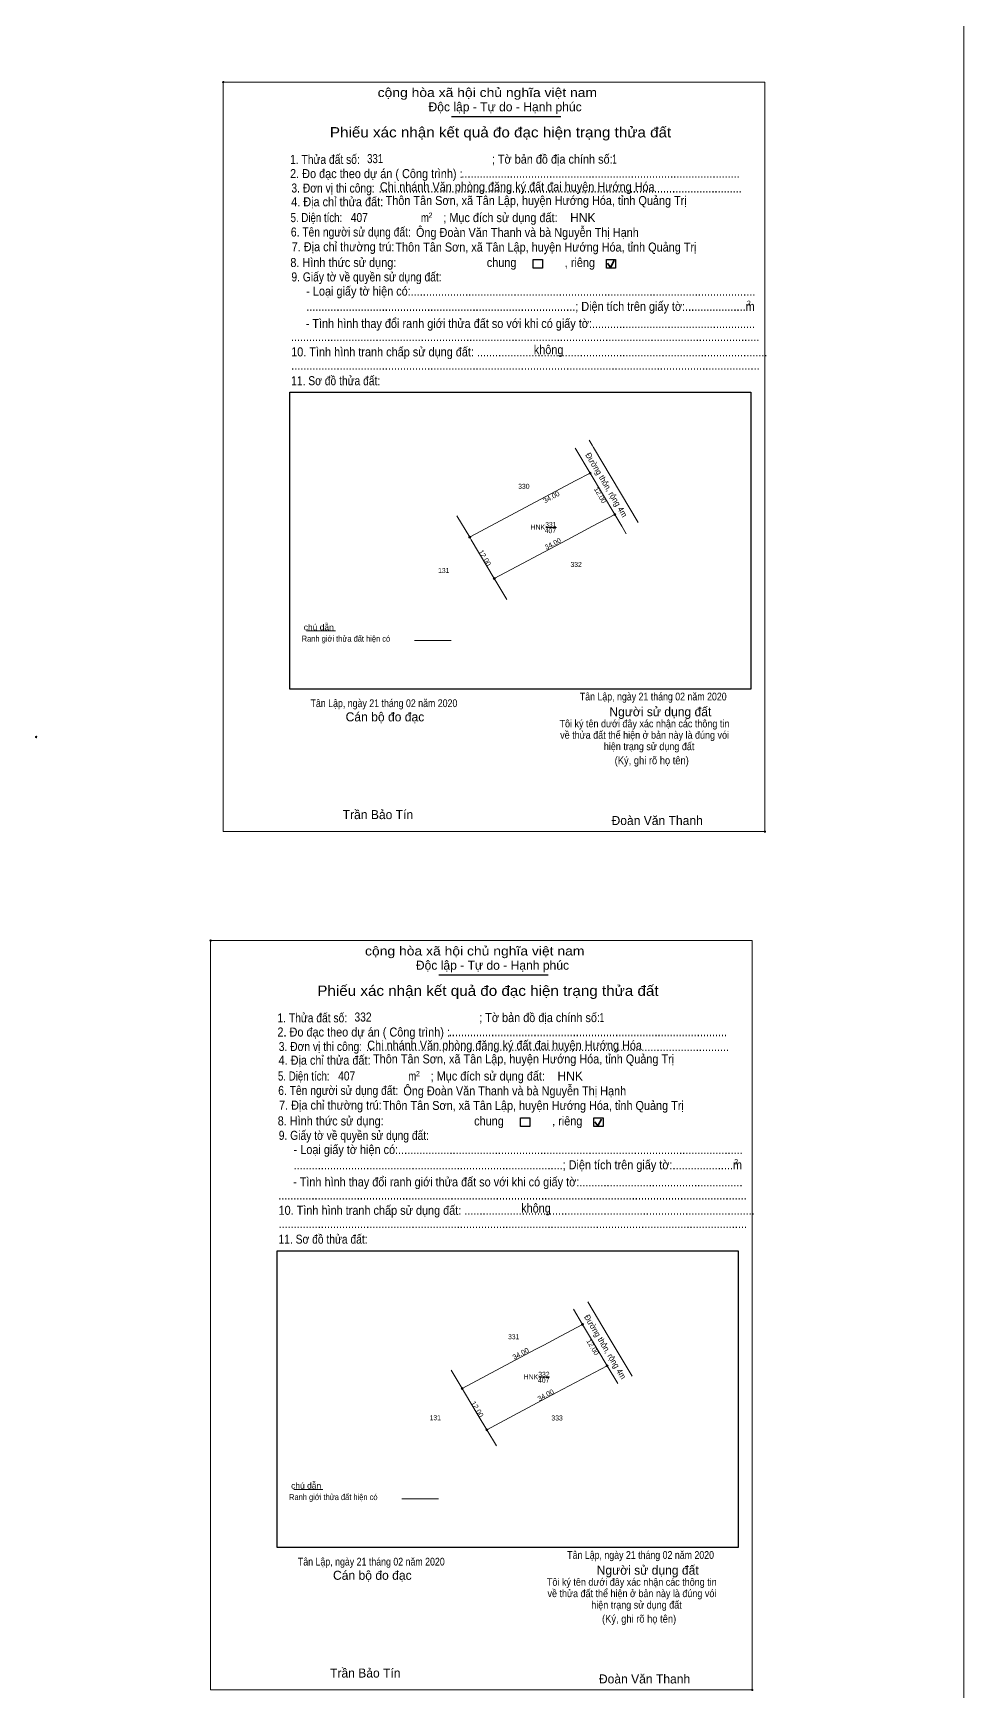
# Model space of a CAD drawing. Header units: metres. Extents: x 546991 to 548960, y 1836850 to 1838398.
# Drawn here: x 548728.1 to 548960.2, y 1837099.4 to 1837512.4 of the extents above; entities that cross this region are included whole.
import ezdxf
from ezdxf.enums import TextEntityAlignment as Align

# ---------------------------------------------------------------- set-up
doc = ezdxf.new("R2010")
doc.units = ezdxf.units.M
doc.header["$LTSCALE"] = 0.7
doc.header["$PDMODE"] = 32
doc.header["$PDSIZE"] = 0.35
for name, color, linetype, lineweight in [('10', 7, 'Continuous', 13), ('17', 7, 'Continuous', 13), ('2', 7, 'Continuous', 13), ('55', 7, 'Continuous', 13), ('6', 7, 'Continuous', 13), ('63', 7, 'Continuous', 13)]:
    doc.layers.add(name, color=color, linetype=linetype, lineweight=lineweight)

msp = doc.modelspace()

# ---------------------------------------------------------------- hatches: boundary and pattern name
at = {"layer": '2'}
for points in [[(548867.24, 1837402.78, 1), (548866.74, 1837402.78, 1)], [(548873.38, 1837392.47, 1), (548872.88, 1837392.47, 1)], [(548837.23, 1837386.81, 1), (548836.73, 1837386.81, 1)], [(548843.37, 1837376.5, 1), (548842.87, 1837376.5, 1)], [(548865.35, 1837190.68, 1), (548864.85, 1837190.68, 1)], [(548871.49, 1837180.37, 1), (548870.99, 1837180.37, 1)], [(548835.34, 1837174.71, 1), (548834.84, 1837174.71, 1)], [(548841.48, 1837164.4, 1), (548840.98, 1837164.4, 1)]]:
    msp.add_hatch(color=256, dxfattribs=at).paths.add_polyline_path(points)

# ---------------------------------------------------------------- linework, layer by layer
at = {"layer": '10'}
for p, q in [((548863.28, 1837409.01), (548863.45, 1837408.72)), ((548863.45, 1837408.72), (548866.99, 1837402.78)), ((548866.76, 1837411), (548867.5, 1837409.75)), ((548867.5, 1837409.75), (548867.83, 1837409.2)), ((548867.83, 1837409.2), (548879, 1837390.44))]:
    msp.add_line(p, q, dxfattribs=at)
for points in [[(548873.13, 1837392.47), (548874.87, 1837389.54), (548876.02, 1837387.61)], [(548866.43, 1837196.27), (548871.5, 1837187.75), (548877.45, 1837177.76)], [(548865.1, 1837190.68), (548866.84, 1837187.75), (548871.24, 1837180.37)]]:
    msp.add_lwpolyline(points, dxfattribs=at)
at = {"layer": '17'}
for p, q in [((548796.3, 1837363.46), (548803.54, 1837363.46)), ((548793.15, 1837149.57), (548800.39, 1837149.57))]:
    msp.add_line(p, q, dxfattribs=at)
at = {"layer": '2', "lineweight": 25}
for p, q in [((548832.42, 1837491.65), (548859.72, 1837491.65)), ((548792.11, 1837422.92), (548907.05, 1837422.92)), ((548907.05, 1837422.92), (548907.05, 1837348.94)), ((548829.27, 1837277.76), (548856.57, 1837277.76)), ((548788.96, 1837209.03), (548903.9, 1837209.03)), ((548903.9, 1837209.03), (548903.9, 1837135.05))]:
    msp.add_line(p, q, dxfattribs=at)
at = {"layer": '2', "lineweight": 35}
for p, q in [((548871.31, 1837455.05), (548872.08, 1837454.05)), ((548872.08, 1837454.05), (548873.01, 1837455.73)), ((548868.16, 1837241.16), (548868.93, 1837240.16)), ((548868.93, 1837240.16), (548869.86, 1837241.84))]:
    msp.add_line(p, q, dxfattribs=at)
at = {"layer": '2'}
for p, q in [((548855.92, 1837389.25), (548858.62, 1837389.25)), ((548854.2, 1837177.5), (548856.9, 1837177.5))]:
    msp.add_line(p, q, dxfattribs=at)
for points in [[(548775.55, 1837500.21), (548910.56, 1837500.21), (548910.56, 1837313.48), (548775.55, 1837313.48)], [(548772.4, 1837286.32), (548907.41, 1837286.32), (548907.41, 1837099.59), (548772.4, 1837099.59)]]:
    msp.add_lwpolyline(points, close=True, dxfattribs=at)
at = {"layer": '2', "lineweight": 25}
for points in [[(548852.8, 1837456.01), (548855.12, 1837456.01), (548855.12, 1837453.85), (548852.8, 1837453.85)], [(548871.05, 1837456.01), (548873.36, 1837456.01), (548873.36, 1837453.85), (548871.05, 1837453.85)], [(548849.65, 1837242.12), (548851.97, 1837242.12), (548851.97, 1837239.96), (548849.65, 1837239.96)], [(548867.9, 1837242.12), (548870.21, 1837242.12), (548870.21, 1837239.96), (548867.9, 1837239.96)]]:
    msp.add_lwpolyline(points, close=True, dxfattribs=at)
for points in [[(548907.05, 1837348.94), (548792.11, 1837348.94), (548792.11, 1837422.92)], [(548903.9, 1837135.05), (548788.96, 1837135.05), (548788.96, 1837209.03)]]:
    msp.add_lwpolyline(points, dxfattribs=at)
at = {"layer": '2'}
for centre in [(548866.99, 1837402.78), (548873.13, 1837392.47), (548836.98, 1837386.81), (548843.12, 1837376.5), (548865.1, 1837190.68), (548871.24, 1837180.37), (548835.09, 1837174.71), (548841.23, 1837164.4)]:
    msp.add_circle(centre, 0.25, dxfattribs=at)
for p in [(548775.55, 1837500.21), (548728.89, 1837337.03), (548910.56, 1837313.48), (548772.4, 1837286.32), (548907.41, 1837099.59)]:
    msp.add_point(p, dxfattribs=at)
at = {"layer": '55'}
for p, q in [((548863.45, 1837400.9), (548842.11, 1837389.54)), ((548866.99, 1837402.78), (548863.45, 1837400.9)), ((548866.99, 1837402.78), (548873.13, 1837392.47)), ((548833.79, 1837392.16), (548836.98, 1837386.81)), ((548837.27, 1837386.96), (548836.98, 1837386.81)), ((548842.11, 1837389.54), (548837.27, 1837386.96)), ((548863.45, 1837387.32), (548861.29, 1837386.17)), ((548861.29, 1837386.17), (548843.12, 1837376.5)), ((548862.84, 1837194.47), (548865.1, 1837190.68)), ((548853.26, 1837184.38), (548835.09, 1837174.71)), ((548855.42, 1837185.53), (548853.26, 1837184.38)), ((548871.24, 1837180.37), (548858.65, 1837173.67)), ((548871.24, 1837180.37), (548873.88, 1837175.93)), ((548832.39, 1837179.24), (548835.09, 1837174.71)), ((548835.09, 1837174.71), (548835.71, 1837173.67)), ((548835.71, 1837173.67), (548839.13, 1837167.93)), ((548858.65, 1837173.67), (548847.86, 1837167.93)), ((548839.13, 1837167.93), (548841.23, 1837164.4)), ((548847.86, 1837167.93), (548841.23, 1837164.4)), ((548841.23, 1837164.4), (548843.62, 1837160.39))]:
    msp.add_line(p, q, dxfattribs=at)
for points in [[(548873.13, 1837392.47), (548867.62, 1837389.54), (548863.45, 1837387.32)], [(548836.98, 1837386.81), (548837.27, 1837386.32), (548837.36, 1837386.17)], [(548837.36, 1837386.17), (548843.12, 1837376.5), (548843.74, 1837375.46), (548846.21, 1837371.32)], [(548865.1, 1837190.68), (548859.59, 1837187.75), (548855.42, 1837185.53)]]:
    msp.add_lwpolyline(points, dxfattribs=at)
at = {"layer": '6'}
for p, q in [((548823.18, 1837361.1), (548832.32, 1837361.1)), ((548820.03, 1837147.21), (548829.17, 1837147.21))]:
    msp.add_line(p, q, dxfattribs=at)
at = {"layer": '63'}
msp.add_lwpolyline([(548467.88, 1837991.17), (548960.17, 1837991.17), (548960.17, 1836850.29), (548467.88, 1836850.29)], close=True, dxfattribs=at)

# ---------------------------------------------------------------- texts
at = {"layer": '2'}
for s, height, width, p in [('cộng hòa xã hội chủ nghĩa việt nam', 2.253, 1.15, (548814.03, 1837496.48)), ('1. Thửa đất số:', 2.253, 0.85, (548792.21, 1837479.82)), ('331', 2.25, 0.8, (548811.4, 1837480.02)), ('; Tờ bản đồ địa chính số:', 2.253, 0.9, (548842.5, 1837479.88)), ('1', 2.25, 0.65, (548872.54, 1837479.92)), ('2. Đo đạc theo dự án ( Công trình) : ', 2.255, 0.9, (548792.2, 1837476.28)), ('3. Đơn vị thi công:', 2.255, 0.85, (548792.53, 1837472.68)), ('Chi nhánh Văn phòng đăng ký đất đai huyện Hướng Hóa', 2.25, 0.9, (548814.59, 1837473)), ('............................................................................................', 2.255, 0.9, (548834.92, 1837476.36)), ('4. Địa chỉ thửa đất:', 2.255, 0.9, (548792.47, 1837469.26)), ('........................................................................................................................', 2.255, 0.9, (548814.31, 1837472.68)), ('Thôn Tân Sơn, xã Tân Lập, huyện Hướng Hóa, tỉnh Quảng Trị', 2.25, 0.9, (548816.03, 1837469.58)), ('5. Diện tích:', 2.255, 0.8, (548792.33, 1837465.32)), ('407', 2.25, 0.85, (548807.33, 1837465.34)), ('m', 2.253, 0.8, (548824.81, 1837465.32)), ('2', 1.288, 0.8, (548826.75, 1837466.4)), ('; Mục đích sử dụng đất:', 2.253, 0.9, (548830.4, 1837465.32)), ('6. Tên người sử dụng đất:', 2.255, 0.85, (548792.4, 1837461.73)), ('Ông Đoàn Văn Thanh và bà Nguyễn Thị Hạnh', 2.25, 0.9, (548823.59, 1837461.62)), ('7. Địa chỉ thường trú:', 2.255, 0.9, (548792.6, 1837458.06)), ('Thôn Tân Sơn, xã Tân Lập, huyện Hướng Hóa, tỉnh Quảng Trị', 2.25, 0.9, (548818.45, 1837457.98)), ('8. Hình thức sử dụng:', 2.255, 0.9, (548792.27, 1837454.13)), ('9. Giấy tờ về quyền sử dụng đất:', 2.255, 0.85, (548792.53, 1837450.54)), ('chung                , riêng', 2.253, 0.9, (548841.24, 1837454.13)), ('     - Loại giấy tờ hiện có:..................................................................................................................', 2.253, 0.9, (548792.47, 1837447)), ('     .........................................................................................; Diện tích trên giấy tờ:....................m', 2.253, 0.9, (548792.47, 1837443.2)), ('2', 1.288, 0.8, (548906.09, 1837444.46)), ('     - Tình hình thay đổi ranh giới thửa đất so với khi có giấy tờ:......................................................', 2.253, 0.9, (548792.33, 1837438.94)), ('...........................................................................................................................................................', 2.253, 0.9, (548792.4, 1837435.67)), ('10. Tình hình tranh chấp sử dụng đất: ................................................................................................', 2.255, 0.9, (548792.47, 1837431.86)), ('không', 2.254, 0.9, (548852.96, 1837432.41)), ('...........................................................................................................................................................', 2.253, 0.9, (548792.47, 1837428.54)), ('11. Sơ đồ thửa đất:', 2.255, 0.85, (548792.47, 1837424.67)), ('Tân Lập, ngày 21 tháng 02 năm 2020', 1.93, 0.85, (548797.31, 1837344.48)), ('Tân Lập, ngày 21 tháng 02 năm 2020', 1.93, 0.85, (548864.44, 1837346.14)), ('(Ký, ghi rõ họ tên)', 1.932, 0.9, (548873.12, 1837330.24)), ('cộng hòa xã hội chủ nghĩa việt nam', 2.253, 1.15, (548810.88, 1837282.59)), ('1. Thửa đất số:', 2.253, 0.85, (548789.06, 1837265.93)), ('332', 2.25, 0.85, (548808.25, 1837266.13)), ('; Tờ bản đồ địa chính số:', 2.253, 0.9, (548839.35, 1837265.99)), ('1', 2.25, 0.65, (548869.39, 1837266.03)), ('2. Đo đạc theo dự án ( Công trình) : ', 2.255, 0.9, (548789.05, 1837262.39)), ('............................................................................................', 2.255, 0.9, (548831.77, 1837262.47)), ('3. Đơn vị thi công:', 2.255, 0.85, (548789.38, 1837258.79)), ('........................................................................................................................', 2.255, 0.9, (548811.16, 1837258.79)), ('Chi nhánh Văn phòng đăng ký đất đai huyện Hướng Hóa', 2.25, 0.9, (548811.44, 1837259.11)), ('4. Địa chỉ thửa đất:', 2.255, 0.9, (548789.32, 1837255.37)), ('Thôn Tân Sơn, xã Tân Lập, huyện Hướng Hóa, tỉnh Quảng Trị', 2.25, 0.9, (548812.88, 1837255.69)), ('5. Diện tích:', 2.255, 0.8, (548789.18, 1837251.43)), ('407', 2.25, 0.85, (548804.18, 1837251.45)), ('Ông Đoàn Văn Thanh và bà Nguyễn Thị Hạnh', 2.25, 0.9, (548820.44, 1837247.73)), ('m', 2.253, 0.8, (548821.66, 1837251.43)), ('2', 1.288, 0.8, (548823.6, 1837252.51)), ('; Mục đích sử dụng đất:', 2.253, 0.9, (548827.25, 1837251.43)), ('6. Tên người sử dụng đất:', 2.255, 0.85, (548789.25, 1837247.84)), ('7. Địa chỉ thường trú:', 2.255, 0.9, (548789.45, 1837244.17)), ('Thôn Tân Sơn, xã Tân Lập, huyện Hướng Hóa, tỉnh Quảng Trị', 2.25, 0.9, (548815.3, 1837244.09)), ('8. Hình thức sử dụng:', 2.255, 0.9, (548789.12, 1837240.24)), ('chung                , riêng', 2.253, 0.9, (548838.09, 1837240.24)), ('9. Giấy tờ về quyền sử dụng đất:', 2.255, 0.85, (548789.38, 1837236.65)), ('     - Loại giấy tờ hiện có:..................................................................................................................', 2.253, 0.9, (548789.32, 1837233.11)), ('     .........................................................................................; Diện tích trên giấy tờ:....................m', 2.253, 0.9, (548789.32, 1837229.31)), ('2', 1.288, 0.8, (548902.94, 1837230.57)), ('     - Tình hình thay đổi ranh giới thửa đất so với khi có giấy tờ:......................................................', 2.253, 0.9, (548789.18, 1837225.05)), ('...........................................................................................................................................................', 2.253, 0.9, (548789.25, 1837221.78)), ('10. Tình hình tranh chấp sử dụng đất: ................................................................................................', 2.255, 0.9, (548789.32, 1837217.97)), ('không', 2.254, 0.9, (548849.81, 1837218.52)), ('11. Sơ đồ thửa đất:', 2.255, 0.85, (548789.32, 1837210.78)), ('...........................................................................................................................................................', 2.253, 0.9, (548789.32, 1837214.65)), ('Tân Lập, ngày 21 tháng 02 năm 2020', 1.93, 0.85, (548794.16, 1837130.59)), ('Tân Lập, ngày 21 tháng 02 năm 2020', 1.93, 0.85, (548861.29, 1837132.25)), ('(Ký, ghi rõ họ tên)', 1.932, 0.9, (548869.97, 1837116.35))]:
    msp.add_text(s, height=height, dxfattribs=dict(at, width=width)).set_placement(p)
for s, height, p in [('Độc lập - Tự do - Hạnh phúc', 2.253, (548826.71, 1837492.93)), ('HNK', 2.25, (548862, 1837465.31)), ('Cán bộ đo đạc', 2.254, (548806.05, 1837340.92)), ('Người sử dụng đất', 2.253, (548871.78, 1837342.2)), ('Trần Bảo Tín', 2.25, (548805.32, 1837316.57)), ('Đoàn Văn Thanh', 2.25, (548872.34, 1837315.1)), ('Độc lập - Tự do - Hạnh phúc', 2.253, (548823.56, 1837279.04)), ('HNK', 2.25, (548858.85, 1837251.42)), ('Người sử dụng đất', 2.253, (548868.63, 1837128.31)), ('Cán bộ đo đạc', 2.254, (548802.9, 1837127.03)), ('Trần Bảo Tín', 2.25, (548802.17, 1837102.68)), ('Đoàn Văn Thanh', 2.25, (548869.19, 1837101.21))]:
    msp.add_text(s, height=height, dxfattribs=at).set_placement(p)
for s, height, width, p in [('Phiếu xác nhận kết quả đo đạc hiện trạng thửa đất', 2.575, 1.1, (548844.675, 1837486.42)), ('330', 1.25, 0.85, (548850.48, 1837398.86)), ('407', 1.25, 0.85, (548857.095, 1837387.82)), ('331', 1.25, 0.8, (548857.2, 1837389.35)), ('131', 1.25, 0.8, (548830.51, 1837377.88)), ('332', 1.25, 0.85, (548863.515, 1837379.4)), ('Tôi ký tên dưới đây xác nhận các thông tin', 1.862, 0.9, (548880.545, 1837339.44)), ('về thửa đất thể hiện ở bản này là đúng vói', 1.862, 0.9, (548880.58, 1837336.6)), ('hiện trạng sử dụng đất', 1.862, 0.9, (548881.705, 1837333.75)), ('Phiếu xác nhận kết quả đo đạc hiện trạng thửa đất', 2.575, 1.1, (548841.525, 1837272.53)), ('331', 1.25, 0.8, (548847.95, 1837186.98)), ('407', 1.25, 0.85, (548855.425, 1837176.14)), ('332', 1.25, 0.85, (548855.485, 1837177.61)), ('131', 1.25, 0.8, (548828.4, 1837166.8)), ('333', 1.25, 0.85, (548858.765, 1837166.73)), ('Tôi ký tên dưới đây xác nhận các thông tin', 1.862, 0.9, (548877.395, 1837125.55)), ('về thửa đất thể hiện ở bản này là đúng vói', 1.862, 0.9, (548877.43, 1837122.71)), ('hiện trạng sử dụng đất', 1.862, 0.9, (548878.555, 1837119.86))]:
    msp.add_text(s, height=height, dxfattribs=dict(at, width=width)).set_placement(p, align=Align.CENTER)
at = {"layer": '2', "width": 0.95}
for p in [(548870.4117, 1837399.4638), (548870.1117, 1837184.6938)]:
    msp.add_text('Đường thôn, rộng 4m', height=1.5, rotation=300.775, dxfattribs=at).set_placement(p, align=Align.CENTER)
at = {"layer": '2'}
for s, rotation, p in [('12.00', 300.775, (548868.9768, 1837396.9748)), ('34.00', 28.02, (548857.6264, 1837396.2492)), ('12.00', 300.775, (548840.2368, 1837381.3448)), ('34.00', 28.02, (548858.0164, 1837384.6292)), ('34.00', 28.02, (548849.9864, 1837182.8392)), ('12.00', 300.775, (548867.1168, 1837184.6948)), ('34.00', 28.02, (548856.2164, 1837172.4992)), ('12.00', 300.775, (548838.3468, 1837169.2348))]:
    msp.add_text(s, height=1.25, rotation=rotation, dxfattribs=at).set_placement(p, align=Align.CENTER)
for s, height, p in [('HNK', 1.25, (548853.965, 1837388.71)), ('.', 0.644, (548910.5286, 1837313.1)), ('HNK', 1.25, (548852.255, 1837176.97))]:
    msp.add_text(s, height=height, dxfattribs=at).set_placement(p, align=Align.CENTER)
at = {"layer": '6'}
for s, width, p in [('Ranh giới thửa đất hiện có ', 0.9, (548795.1, 1837360.78)), ('chú dẫn', 1.05, (548795.61, 1837363.63)), ('chú dẫn', 1.05, (548792.46, 1837149.74)), ('Ranh giới thửa đất hiện có ', 0.9, (548791.95, 1837146.89))]:
    msp.add_text(s, height=1.5, dxfattribs=dict(at, width=width)).set_placement(p)

doc.saveas('drawing.dxf')
